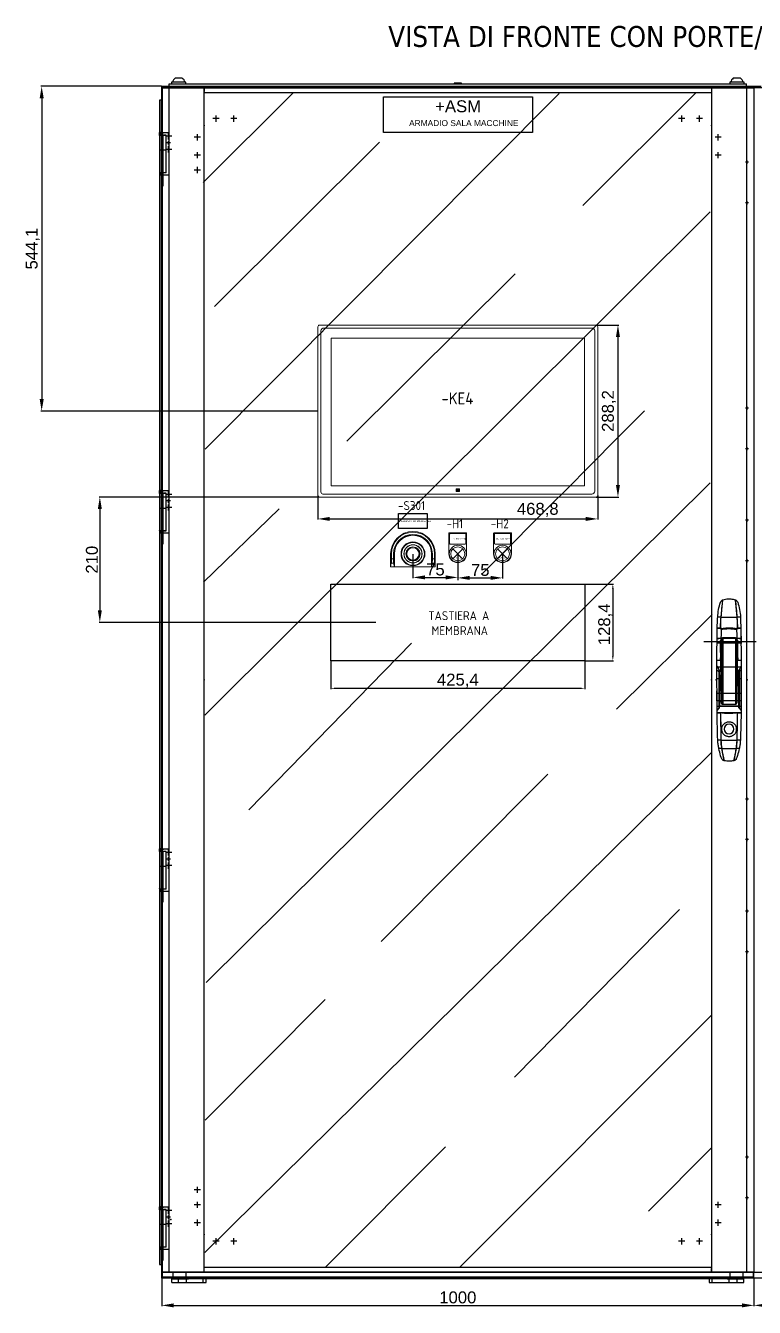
# Model space of a CAD drawing. Header units: millimetres. Extents: x 44489 to 51214, y 26943 to 32352.
# Drawn here: x 44489 to 45709, y 28807 to 30955 of the extents above; entities that cross this region are included whole.
import ezdxf
from ezdxf.enums import TextEntityAlignment as Align

# ---------------------------------------------------------------- set-up
doc = ezdxf.new("R2010")
doc.units = ezdxf.units.MM
doc.layers.add('000-PI-Oprema', color=30, linetype='Continuous', lineweight=5)
doc.layers.add('000-PI-ORMAR', color=2, linetype='Continuous')
doc.layers.add('1', color=4, linetype='Continuous')
doc.styles.add('ARIAL', font='arial.ttf')
doc.styles.add('PI0', font='isocpeur.ttf', dxfattribs={"width": 0.9})
doc.styles.get("Standard").update_dxf_attribs({"font": 'arial.ttf'})
doc.styles.add('Tahoma', font='tahoma.ttf')

# ---------------------------------------------------------------- blocks, each defined once
blk = doc.blocks.new('*U1361')
at = {"layer": '000-PI-ORMAR', "color": 7}
for p, q in [((-13.4, 105.2), (-10.6, 134.6)), ((-10.5, 134.6), (-10.9, 134.5)), ((10.9, 134.5), (10.5, 134.6)), ((13.4, 105.2), (10.6, 134.6)), ((-19.7, 86.2), (-20.5, 27.7)), ((-19.7, 86.2), (-20.1, 61)), ((-19.3, 101.3), (-19.7, 86.2)), ((-19.7, 87), (-14.2, 87)), ((-19.7, 86.2), (-12.5, 86.2)), ((-19.1, 105.2), (-13.4, 105.2)), ((-14.1, 86.2), (-14.2, 87)), ((-14, 85.3), (-14.1, 86.2)), ((-12.5, 86.2), (-13.4, 60.3)), ((13.2, 105.2), (-13.2, 105.2)), ((-11.2, 85.1), (-12.5, 86.2)), ((12.5, 86.2), (11.2, 85.1)), ((12.5, 86.2), (19.7, 86.2)), ((13.4, 60.3), (12.5, 86.2)), ((13.4, 105.2), (19.1, 105.2)), ((14, 85.3), (14.1, 86.2)), ((14.1, 86.2), (14.2, 87)), ((14.2, 87), (19.7, 87)), ((19.7, 86.2), (19.3, 101.3)), ((20.5, 27.7), (19.7, 86.2)), ((20.1, 60.6), (19.7, 86.2)), ((-20, 69.3), (-12.7, 69.3)), ((-20, 69), (-17.3, 69)), ((-17.3, 69.3), (17.3, 69.3)), ((-12.7, 69.3), (-12.6, 69.3)), ((-12.6, 69.3), (-12.6, -39.1)), ((-10.7, 70.5), (-10.7, -41)), ((-10.7, 70.5), (10.7, 70.5)), ((10.7, 70.5), (10.7, -41)), ((12, 85.8), (14, 85.3)), ((12.6, 69.3), (12.6, -39.1)), ((12.6, 69.3), (12.7, 69.3)), ((12.7, 69.3), (20, 69.3)), ((17.3, 69), (20, 69)), ((-20.1, 61.9), (-17.3, 61.9)), ((-20.1, 61.8), (-14.7, 61.8)), ((-17.3, 61.8), (17.3, 61.8)), ((-15, 32.8), (-13.4, 60.3)), ((-13.3, -35.1), (-14.7, 61.8)), ((14.7, 61.8), (13.3, -35.1)), ((13.4, 60.3), (15, 32.8)), ((14.7, 61.8), (20.1, 61.8)), ((17.3, 61.9), (20.1, 61.9)), ((20.5, 27.7), (20.3, 48.5)), ((-20.4, 35.9), (-20.5, 27.7)), ((-20.5, 32.8), (-15, 32.8)), ((-20.5, 27.7), (-20.1, -55.1)), ((-17.2, 17.8), (-20.5, 23.4)), ((15, 32.8), (20.5, 32.8)), ((20.5, 23.4), (17.2, 17.8)), ((20.1, -55.1), (20.5, 27.7)), ((-17.2, 14.2), (-20.5, 17)), ((-17.2, 2.5), (-20.5, 2.6)), ((-19.8, 21.4), (19.8, 21.4)), ((-17.2, 17.8), (-17.2, -47.4)), ((-16.2, 2.4), (-16.5, 15.5)), ((-16.5, 15.5), (-16.5, -46.1)), ((-16.4, 10.5), (-16.5, 13)), ((-16.2, 2.4), (-16.5, 2.5)), ((-16.2, -35.1), (-16.2, 2.4)), ((16.5, 15.5), (16.2, 2.4)), ((16.5, 2.5), (16.2, 2.4)), ((16.2, 2.4), (16.2, -35.1)), ((16.5, 13), (16.4, 10.5)), ((16.5, 15.5), (16.5, -46.1)), ((17.2, 17.8), (17.2, -47.4)), ((20.5, 17), (17.2, 14.2)), ((20.5, 2.6), (17.2, 2.5)), ((-20.5, -18.2), (-20.4, -35.1)), ((20.4, -35.1), (20.5, -18.2)), ((-20.5, -22.5), (20.5, -22.5)), ((-20.4, -35.1), (-13.3, -35.1)), ((-16.2, -35.1), (16.2, -35.1)), ((-11.5, -22.7), (-11.5, -29.5)), ((-10.7, -41), (10.7, -41)), ((13.3, -35.1), (20.4, -35.1)), ((-20.2, -44.2), (-20.1, -55.1)), ((-20.2, -44.2), (20.2, -44.2)), ((-20.2, -50.4), (-17.2, -47.4)), ((-20.1, -55.1), (20.1, -55.1)), ((-20.1, -55.1), (-19.2, -96.1)), ((-20.1, -55.7), (-14, -55.7)), ((-16.5, -46.1), (-16.4, -43.8)), ((-16.4, -43.8), (16.4, -43.8)), ((-14, -55.7), (-13.9, -55.1)), ((-13.4, -100.7), (-14, -55.7)), ((-13.9, -55.1), (-13.7, -54.4)), ((13.4, -100.7), (14, -55.7)), ((13.9, -55.1), (13.7, -54.4)), ((14, -55.7), (13.9, -55.1)), ((14, -55.7), (20.1, -55.7)), ((16.4, -43.8), (16.5, -46.1)), ((17.2, -47.4), (20.2, -50.4)), ((19.2, -96.1), (20.1, -55.1)), ((20.1, -55.1), (20.2, -44.2)), ((-19, -100.7), (-13.4, -100.7)), ((13.1, -100.7), (-13.1, -100.7)), ((13.4, -100.7), (19, -100.7)), ((-17.1, -114.8), (-12, -114.8)), ((11.7, -114.8), (-11.7, -114.8)), ((12, -114.8), (17.1, -114.8)), ((-9.7, -134.8), (-8, -135.2)), ((-7.8, -135.2), (-8, -135.2)), ((7.8, -135.2), (8, -135.2)), ((8, -135.2), (9.7, -134.8))]:
    blk.add_line(p, q, dxfattribs=at)
for points in [[(-14.4, 130.2), (-15.3, 127.2), (-16.1, 124.2), (-16.9, 121.1), (-17.5, 118), (-18.1, 114.8), (-18.5, 111.7), (-18.9, 108.5), (-19.1, 105.2)], [(-10.9, 134.5), (-11.6, 133.9), (-12.2, 133.2), (-12.8, 132.5), (-13.4, 131.8), (-13.9, 131), (-14.4, 130.2)], [(10.5, 134.6), (8.3, 135.2), (6.2, 135.5), (4, 135.8), (1.7, 136), (-0.5, 136), (-2.8, 135.9), (-4.7, 135.7), (-6.7, 135.5), (-8.6, 135.1), (-10.5, 134.6)], [(14.4, 130.2), (13.7, 131.4), (12.9, 132.5), (12.3, 133.2), (11.6, 133.9), (10.9, 134.5)], [(19.1, 105.2), (18.9, 108.4), (18.5, 111.6), (18.1, 114.7), (17.5, 117.9), (16.9, 121), (16.2, 124.1), (15.3, 127.2), (14.4, 130.2)], [(-19.1, 105.2), (-19.2, 104.3), (-19.2, 103.3), (-19.3, 102.3), (-19.3, 101.3)], [(-14.2, 87), (-14.2, 90.3), (-14.2, 93.5), (-14, 96.6), (-13.9, 99.7), (-13.6, 102.7), (-13.4, 105.2)], [(-12, 85.8), (-10.3, 86.1), (-8.4, 86.4), (-6.5, 86.7), (-4.5, 86.9), (-2.5, 87), (-0.5, 87), (1.5, 87), (3.6, 86.9), (5.7, 86.8), (7.8, 86.5), (9.9, 86.2), (12, 85.8), (12, 85.8)], [(11.2, 85.1), (8.8, 85.5), (6.3, 85.8), (3.8, 86), (1.3, 86.1), (-0.8, 86.1), (-2.8, 86), (-4.9, 85.9), (-7, 85.7), (-9.1, 85.4), (-11.2, 85.1)], [(14.2, 87), (14.2, 90.3), (14.2, 93.5), (14, 96.6), (13.9, 99.7), (13.6, 102.7), (13.4, 105.2)], [(19.3, 101.3), (19.3, 102.3), (19.2, 103.3), (19.2, 104.3), (19.1, 105.2)], [(-12.7, 69.3), (-13.2, 68.4), (-13.6, 67.5), (-14, 66.6), (-14.3, 65.6), (-14.5, 64.6), (-14.6, 63.5), (-14.7, 62.5), (-14.7, 61.8)], [(-14, 85.3), (-12.2, 85.8), (-12, 85.8)], [(-12.6, 69.3), (-12.5, 69.5), (-12.3, 69.7), (-12.2, 69.9), (-12, 70), (-11.8, 70.2), (-11.6, 70.3), (-11.4, 70.4), (-11.2, 70.4), (-11, 70.5), (-10.7, 70.5)], [(10.7, 70.5), (11, 70.5), (11.2, 70.4), (11.4, 70.4), (11.6, 70.3), (11.8, 70.2), (12, 70), (12.2, 69.9), (12.3, 69.7), (12.5, 69.5), (12.6, 69.3)], [(14.7, 61.8), (14.7, 62.9), (14.6, 63.9), (14.4, 65), (14.1, 66), (13.8, 66.9), (13.4, 67.9), (13, 68.8), (12.7, 69.3)], [(-16.5, 15.5), (-16.5, 15.9), (-16.6, 16.3), (-16.7, 16.6), (-16.8, 17), (-16.9, 17.3), (-17.1, 17.6), (-17.2, 17.8)], [(17.2, 17.8), (17, 17.5), (16.9, 17.2), (16.7, 16.8), (16.6, 16.5), (16.6, 16.1), (16.5, 15.8), (16.5, 15.5)], [(-16.4, -43.8), (-16.4, -43.1), (-16.3, -42.4), (-16.3, -41.6), (-16.3, -40.7), (-16.3, -39.9), (-16.3, -38.9), (-16.3, -38), (-16.2, -37), (-16.2, -36), (-16.2, -35.1)], [(-13.3, -35.1), (-13.2, -36.2), (-13.1, -37.2), (-12.9, -38.2), (-12.6, -39.1)], [(-12.6, -39.1), (-12.4, -39.6), (-12.1, -40.1), (-12, -40.4), (-11.8, -40.6), (-11.5, -40.7), (-11.3, -40.9), (-11, -40.9), (-10.8, -41), (-10.7, -41)], [(10.7, -41), (11, -40.9), (11.2, -40.9), (11.4, -40.8), (11.6, -40.7), (11.8, -40.5), (12, -40.3), (12.3, -39.8), (12.6, -39.3), (12.6, -39.1)], [(12.6, -39.1), (12.9, -38.1), (13.1, -37.1), (13.2, -36), (13.3, -35.1)], [(16.2, -35.1), (16.2, -36.1), (16.2, -37.1), (16.3, -38.1), (16.3, -39), (16.3, -39.9), (16.3, -40.8), (16.3, -41.7), (16.3, -42.5), (16.4, -43.2), (16.4, -43.8)], [(-17.2, -47.4), (-17, -47.3), (-16.9, -47.1), (-16.7, -46.9), (-16.6, -46.7), (-16.6, -46.5), (-16.5, -46.3), (-16.5, -46.1)], [(-9.6, -55.1), (-9.9, -55), (-11.8, -54.7), (-13.7, -54.4)], [(9.6, -55.1), (7.8, -55.3), (5.8, -55.5), (3.8, -55.6), (1.7, -55.7), (-0.4, -55.7), (-2.4, -55.6), (-4.3, -55.6), (-6.2, -55.4), (-8.1, -55.2), (-9.6, -55.1)], [(13.7, -54.4), (11.7, -54.8), (9.8, -55), (9.6, -55.1)], [(16.5, -46.1), (16.5, -46.3), (16.6, -46.5), (16.7, -46.8), (16.8, -47), (16.9, -47.1), (17.1, -47.3), (17.2, -47.4)], [(8.9, -73.9), (9.6, -74.6), (10.3, -75.5), (10.9, -76.3), (11.4, -77.3), (11.9, -78.2), (12.2, -79.2), (12.5, -80.2), (12.6, -81.3), (12.7, -82.3), (12.6, -83.3), (12.5, -84.2), (12.3, -85.2), (12.1, -86.1), (11.7, -87), (11.3, -87.9), (10.9, -88.7), (10.3, -89.5), (9.7, -90.3), (9, -91), (8.3, -91.6), (7.5, -92.2), (6.6, -92.8), (5.7, -93.3), (4.8, -93.7), (3.7, -94), (2.7, -94.3), (1.6, -94.5), (0.5, -94.5), (-0.6, -94.5), (-1.7, -94.4), (-2.8, -94.3), (-3.8, -94), (-4.9, -93.6), (-5.9, -93.2), (-6.9, -92.6), (-7.8, -92), (-8.6, -91.3), (-9.4, -90.6), (-10.1, -89.7), (-10.8, -88.9), (-11.3, -88), (-11.7, -87), (-12.1, -86.1), (-12.4, -85.1), (-12.6, -84.1), (-12.7, -83.1), (-12.7, -82.1), (-12.6, -81.2), (-12.5, -80.2), (-12.2, -79.3), (-11.9, -78.4), (-11.6, -77.5), (-11.1, -76.7), (-10.6, -75.9), (-10, -75.1), (-9.4, -74.3), (-8.6, -73.6), (-7.8, -73), (-7, -72.4), (-6.1, -71.9), (-5.1, -71.4), (-4.1, -71), (-3.1, -70.7), (-2, -70.5), (-0.9, -70.4), (0.1, -70.4), (1.2, -70.4), (2.3, -70.6), (3.3, -70.8), (4.4, -71.1), (5.4, -71.5), (6.3, -72), (7.2, -72.5), (8.1, -73.2), (8.9, -73.9)], [(-19.2, -96.1), (-19.1, -98.4), (-19, -100.7)], [(-19, -100.7), (-18.8, -102.4), (-18.7, -104.2), (-18.5, -105.9), (-18.3, -107.6), (-18.1, -109.2), (-17.8, -110.9), (-17.6, -111.9), (-17.5, -112.9), (-17.3, -113.9), (-17.1, -114.8)], [(-12, -114.8), (-12.4, -112.5), (-12.7, -110.1), (-13, -107.5), (-13.2, -104.8), (-13.4, -102.1), (-13.4, -100.7)], [(12, -114.8), (12.4, -112.5), (12.7, -110.1), (13, -107.5), (13.2, -104.8), (13.4, -102.1), (13.4, -100.7)], [(17.1, -114.8), (17.4, -113.4), (17.6, -111.9), (17.9, -110.4), (18.1, -108.7), (18.4, -107), (18.6, -105.3), (18.7, -104.2), (18.8, -103), (18.9, -101.8), (19, -100.7)], [(19, -100.7), (19.1, -98.4), (19.2, -96.1)], [(-17.1, -114.8), (-16.5, -117.9), (-15.7, -120.9), (-14.9, -123.8), (-14.1, -126.7), (-13.1, -129.6), (-12.1, -132.3)], [(-8, -135.2), (-10.5, -123.5), (-12, -114.8)], [(8, -135.2), (10.5, -123.5), (12, -114.8)], [(12.1, -132.3), (13.1, -129.6), (14.1, -126.8), (14.9, -123.9), (15.7, -120.9), (16.5, -117.9), (17.1, -114.8)], [(-12.1, -132.3), (-11.6, -133), (-11, -133.6), (-10.4, -134.2), (-9.7, -134.8)], [(-7.8, -135.2), (-5.9, -135.6), (-4.1, -135.8), (-2.2, -135.9), (-0.2, -136), (1.7, -136), (3.7, -135.8), (5.8, -135.6), (7.8, -135.2)], [(9.7, -134.8), (10.4, -134.2), (11, -133.6), (11.6, -133), (12.1, -132.3)]]:
    blk.add_lwpolyline(points, dxfattribs=at)
blk.add_circle((0, -82.1), 8.15, dxfattribs=at)
for centre, major_axis, ratio, start_param, end_param in [((73, -135.2), (0, 546.8), 0.175521, 1.054802, 1.115623), ((-73, -135.2), (0, 546.8), 0.175521, -1.115623, -1.054802), ((-7.5, 87.2), (0, 37), 0.175521, 1.061397, 1.596486), ((-7.5, 87.2), (0, 37), 0.175521, -4.6867, -4.66155), ((7.5, 87.2), (0, 37), 0.175521, 4.6867, 5.221788), ((7.5, 87.2), (0, 37), 0.175521, 4.66155, 4.6867), ((-19.5, 12.8), (-3, 0), 0.71325, 3.261467, 3.839724), ((-19.5, 2.5), (-3, 0), 0.017452, 3.261467, 3.839724), ((19.5, 12.8), (-3, 0), 0.71325, 5.585054, 6.163311), ((19.5, 2.5), (-3, 0), 0.017452, -0.698132, -0.119874), ((137.5, -39.6), (0, 669.9), 0.225671, -4.689366, -4.621155), ((-137.5, -39.6), (0, 669.9), 0.225671, 4.621155, 4.689366), ((-5.9, -95.4), (0, 32.4), 0.225671, 1.735147, 2.215471), ((5.9, -95.4), (0, 32.4), 0.225671, 4.067714, 4.548039), ((21.2, -9.1), (0, 180.2), 0.225671, -4.085045, -3.936826), ((-21.2, -9.1), (0, 180.2), 0.225671, 3.936826, 4.085045)]:
    blk.add_ellipse(centre, major_axis=major_axis, ratio=ratio, start_param=start_param, end_param=end_param, dxfattribs=at)

msp = doc.modelspace()

# ---------------------------------------------------------------- linework, layer by layer
at = {"color": 7}
for p, q in [((44757, 30860.2), (44733, 30860.2)), ((44733, 30860.2), (44733, 30857.3)), ((44751, 30866.8), (44739, 30866.8)), ((44757, 30857.3), (44757, 30860.2)), ((45692, 30860.2), (45668, 30860.2)), ((45668, 30860.2), (45668, 30857.3)), ((45686, 30866.8), (45674, 30866.8)), ((45692, 30857.3), (45692, 30860.2)), ((44716.5, 30830.2), (44716.5, 30853.3)), ((44716.5, 30853.3), (44728.8, 30853.3)), ((44716.7, 30850.8), (44716.7, 28866.3)), ((45212.8, 30850.8), (44716.7, 30850.8)), ((44718, 30850.8), (44718, 30851.8)), ((44718, 30851.8), (44728.8, 30851.8)), ((44718, 28866.3), (44718, 30850.8)), ((44728.8, 30850.8), (44728.8, 30857.3)), ((44728.8, 30857.3), (45696.3, 30857.3)), ((44728.8, 30853.3), (45215.2, 30853.3)), ((44728.8, 30851.8), (45212.8, 30851.8)), ((45206.4, 30858.3), (45206.4, 30857.3)), ((45218.6, 30858.3), (45206.4, 30858.3)), ((45212.8, 30851.8), (45696.3, 30851.8)), ((45708.5, 30850.8), (45212.8, 30850.8)), ((45215.2, 30853.3), (45696.3, 30853.3)), ((45218.6, 30857.3), (45218.6, 30858.3)), ((45696.3, 30850.8), (45696.3, 30857.3)), ((45696.3, 30853.3), (45708.5, 30853.3)), ((45696.3, 30851.8), (45707, 30851.8)), ((45707, 30851.8), (45707, 30850.8)), ((45708.5, 30850.8), (45708.5, 30853.3)), ((45708.5, 30853.3), (45720.8, 30853.3)), ((46204.8, 30850.8), (45708.5, 30850.8)), ((44715.7, 30830.1), (44713, 30830.1)), ((44713, 30830.1), (44713, 28879.1)), ((44716.7, 30830), (44715.7, 30830.1)), ((44715.7, 30830.1), (44715.7, 28879.1)), ((44716.5, 28879.3), (44716.5, 30830.2)), ((45087.8, 30835.8), (45337.8, 30835.8)), ((45087.8, 30775.8), (45087.8, 30835.8)), ((45337.8, 30835.8), (45337.8, 30775.8)), ((45337.8, 30775.8), (45087.8, 30775.8)), ((45113.4, 30137.3), (45161.4, 30137.3)), ((45113.4, 30112.3), (45113.4, 30137.3)), ((45161.4, 30137.3), (45161.4, 30112.3)), ((45161.4, 30112.3), (45113.4, 30112.3)), ((45204.1, 30078.2), (45220.6, 30061.7)), ((45220.7, 30078.2), (45204.2, 30061.7)), ((45279.1, 30078.2), (45295.6, 30061.7)), ((45295.7, 30078.2), (45279.2, 30061.7)), ((44713, 28879.1), (44716.7, 28879.1)), ((44716.5, 28856.3), (44716.5, 28879.3)), ((44716.7, 28866.3), (45212.8, 28866.3)), ((44718, 28857.8), (44718, 28866.3)), ((44735, 28866.1), (44735, 28855.1)), ((44757, 28866.1), (44757, 28855.1)), ((45212.8, 28866.3), (45708.5, 28866.3)), ((45668, 28866.1), (45668, 28855.1)), ((45690, 28866.1), (45690, 28855.1)), ((45707, 28866.3), (45707, 28857.8)), ((45708.5, 28866.3), (46204.8, 28866.3)), ((45708.5, 28856.3), (45708.5, 28866.3)), ((44735, 28856.3), (44716.5, 28856.3)), ((44735, 28857.8), (44718, 28857.8)), ((44733.5, 28855.1), (44735, 28855.1)), ((44733.5, 28849.1), (44733.5, 28855.1)), ((44733.5, 28849.1), (44791.2, 28849.1)), ((45690, 28857.8), (44735, 28857.8)), ((45690, 28856.3), (44735, 28856.3)), ((44735, 28855.1), (44739.3, 28855.1)), ((44739.3, 28855.1), (44761.4, 28855.1)), ((44744.8, 28849.1), (44744.8, 28855.1)), ((45668, 28857.9), (44757, 28857.9)), ((44757.9, 28849.1), (44757.9, 28855.1)), ((45663.6, 28855.1), (44761.4, 28855.1)), ((44786.2, 28849.1), (44786.2, 28855.1)), ((44791.2, 28849.1), (44791.2, 28855.1)), ((45633.8, 28855.1), (45633.8, 28849.1)), ((45633.8, 28849.1), (45691.5, 28849.1)), ((45638.8, 28849.1), (45638.8, 28855.1)), ((45663.6, 28855.1), (45685.7, 28855.1)), ((45667.1, 28849.1), (45667.1, 28855.1)), ((45680.2, 28849.1), (45680.2, 28855.1)), ((45685.7, 28855.1), (45690, 28855.1)), ((45707, 28857.8), (45690, 28857.8)), ((45708.5, 28856.3), (45690, 28856.3)), ((45690, 28855.1), (45691.5, 28855.1)), ((45691.5, 28849.1), (45691.5, 28855.1)), ((45727, 28856.3), (45708.5, 28856.3))]:
    msp.add_line(p, q, dxfattribs=at)
at = {"color": 7, "ltscale": 0.25}
for p, q in [((44715.9, 30853.3), (44514.2, 30853.3)), ((45708.5, 30850.8), (45708.5, 28866.3)), ((44515.4, 30833.3), (44515.4, 30329.2)), ((44988.3, 30165.1), (44611.6, 30165.1)), ((44612.8, 30145.1), (44612.8, 29975.1)), ((45212.4, 30055.7), (45212.4, 30025.7)), ((44999.8, 30019.3), (45425.2, 30019.3)), ((44999.8, 29890.9), (44999.8, 30019.3)), ((45425.2, 30019.3), (45425.2, 29890.9)), ((45074.9, 29955.1), (44611.6, 29955.1)), ((45425.2, 29890.9), (44999.8, 29890.9)), ((44716.5, 28855.7), (44716.5, 28809.5)), ((45708.5, 28855.7), (45708.5, 28809.5)), ((45708.5, 28855.7), (45708.5, 28809.5)), ((44736.5, 28810.7), (45688.5, 28810.7))]:
    msp.add_line(p, q, dxfattribs=at)
at = {"color": 7, "linetype": 'Continuous', "ltscale": 0.25}
for p, q in [((45480.7, 30433.3), (45480.7, 30185.1)), ((44998.1, 30128.4), (45426.9, 30128.4)), ((45137.4, 30069.2), (45137.4, 30029.2)), ((45212.4, 30069.3), (45212.4, 30029.2)), ((45212.4, 30069.3), (45212.4, 30028.4)), ((45287.4, 30069.3), (45287.4, 30028.4)), ((45157.4, 30030.4), (45192.4, 30030.4)), ((45232.4, 30029.6), (45267.4, 30029.6)), ((45425.8, 30019.3), (45473.4, 30019.3)), ((45472.2, 30011.3), (45472.2, 29898.9)), ((44999.8, 29890.3), (44999.8, 29843.4)), ((45425.2, 29890.3), (45425.2, 29843.4)), ((45425.8, 29890.9), (45473.4, 29890.9)), ((45007.8, 29844.6), (45417.2, 29844.6))]:
    msp.add_line(p, q, dxfattribs=at)
at = {"color": 7}
for centre, start, end in [((44745.4, 30857.6), 124.8208, 166.6054), ((44744.6, 30857.6), 13.3946, 55.1792), ((45680.4, 30857.6), 124.8208, 166.6054), ((45679.6, 30857.6), 13.3946, 55.1792)]:
    msp.add_arc(centre, 11.2, start, end, dxfattribs=at)
at = {"color": 7, "ltscale": 0.25}
for points in [[(44512.1, 30833.3), (44518.8, 30833.3), (44515.4, 30853.3)], [(45477.4, 30433.3), (45484.1, 30433.3), (45480.7, 30453.3)], [(44512.1, 30329.2), (44518.8, 30329.2), (44515.4, 30309.2)], [(45477.4, 30185.1), (45484.1, 30185.1), (45480.7, 30165.1)], [(44609.5, 30145.1), (44616.2, 30145.1), (44612.8, 30165.1)], [(44998.1, 30131.8), (44998.1, 30125.1), (44978.1, 30128.4)], [(45426.9, 30131.8), (45426.9, 30125.1), (45446.9, 30128.4)], [(45157.4, 30033.8), (45157.4, 30027.1), (45137.4, 30030.4)], [(45192.4, 30033.8), (45192.4, 30027.1), (45212.4, 30030.4)], [(45232.4, 30033), (45232.4, 30026.3), (45212.4, 30029.6)], [(45267.4, 30033), (45267.4, 30026.3), (45287.4, 30029.6)], [(45470.8, 30011.3), (45473.5, 30011.3), (45472.2, 30019.3)], [(44609.5, 29975.1), (44616.2, 29975.1), (44612.8, 29955.1)], [(45470.8, 29898.9), (45473.5, 29898.9), (45472.2, 29890.9)], [(45007.8, 29845.9), (45007.8, 29843.3), (44999.8, 29844.6)], [(45417.2, 29845.9), (45417.2, 29843.3), (45425.2, 29844.6)], [(44736.5, 28814.1), (44736.5, 28807.4), (44716.5, 28810.7)], [(45688.5, 28814.1), (45688.5, 28807.4), (45708.5, 28810.7)], [(45728.5, 28814.1), (45728.5, 28807.4), (45708.5, 28810.7)]]:
    msp.add_solid(points, dxfattribs=at)
at = {"layer": '000-PI-Oprema', "color": 7}
for p, q in [((45197.5, 30070), (45197.5, 30104.4)), ((45198, 30104.9), (45226.8, 30104.9)), ((45198.8, 30087.4), (45198.8, 30103.1)), ((45199.8, 30104.1), (45225, 30104.1)), ((45226, 30087.4), (45226, 30103.1)), ((45227.3, 30070), (45227.3, 30104.4)), ((45272.5, 30070), (45272.5, 30104.4)), ((45273, 30104.9), (45301.8, 30104.9)), ((45273.8, 30087.4), (45273.8, 30103.1)), ((45274.8, 30104.1), (45300, 30104.1)), ((45301, 30087.4), (45301, 30103.1)), ((45302.3, 30070), (45302.3, 30104.4)), ((45100, 30069.9), (45101.2, 30069.9)), ((45100, 30047.9), (45100, 30069.9)), ((45101.2, 30061.4), (45101.2, 30069.9)), ((45104.9, 30069.9), (45106.1, 30069.9)), ((45104.9, 30061.4), (45104.9, 30069.9)), ((45106.1, 30069.9), (45106.3, 30069.9)), ((45106.1, 30048.3), (45106.1, 30069.9)), ((45106.3, 30048.3), (45106.3, 30069.9)), ((45168.5, 30069.9), (45168.7, 30069.9)), ((45168.5, 30048.3), (45168.5, 30069.9)), ((45168.7, 30069.9), (45169.9, 30069.9)), ((45168.7, 30048.3), (45168.7, 30069.9)), ((45169.9, 30061.4), (45169.9, 30069.9)), ((45173.6, 30069.9), (45174.8, 30069.9)), ((45173.6, 30061.4), (45173.6, 30069.9)), ((45174.8, 30047.9), (45174.8, 30069.9)), ((45199.8, 30086.4), (45225, 30086.4)), ((45274.8, 30086.4), (45300, 30086.4)), ((45100, 30047.9), (45101.1, 30054.5)), ((45100, 30047.9), (45116.3, 30047.9)), ((45101.1, 30054.5), (45105.1, 30054.5)), ((45101.2, 30061.4), (45104.9, 30061.4)), ((45106.1, 30048.3), (45105.1, 30054.5)), ((45106.3, 30048.3), (45168.5, 30048.3)), ((45116.2, 30047.9), (45158.6, 30047.9)), ((45158.5, 30047.9), (45174.8, 30047.9)), ((45168.7, 30048.3), (45169.7, 30054.5)), ((45169.7, 30054.5), (45173.7, 30054.5)), ((45169.9, 30061.4), (45173.6, 30061.4)), ((45174.8, 30047.9), (45173.7, 30054.5))]:
    msp.add_line(p, q, dxfattribs=at)
for points in [[(45101.1, 30054.5), (45101.1, 30054.8), (45101.2, 30055.4), (45101.2, 30056.3), (45101.2, 30057.4), (45101.2, 30058.6), (45101.2, 30060), (45101.2, 30061.4)], [(45104.9, 30061.4), (45104.9, 30060), (45104.9, 30058.6), (45104.9, 30057.4), (45105, 30056.3), (45105, 30055.4), (45105, 30054.8), (45105.1, 30054.5)], [(45106.1, 30048.3), (45106.1, 30048.3), (45106.1, 30048.3), (45106.1, 30048.3), (45106.1, 30048.3), (45106.2, 30048.3), (45106.2, 30048.3), (45106.2, 30048.3), (45106.3, 30048.3)], [(45168.5, 30048.3), (45168.6, 30048.3), (45168.6, 30048.3), (45168.6, 30048.3), (45168.7, 30048.3), (45168.7, 30048.3), (45168.7, 30048.3), (45168.7, 30048.3), (45168.7, 30048.3)], [(45169.7, 30054.5), (45169.8, 30054.8), (45169.8, 30055.4), (45169.8, 30056.3), (45169.9, 30057.4), (45169.9, 30058.6), (45169.9, 30060), (45169.9, 30061.4)], [(45173.6, 30061.4), (45173.6, 30060), (45173.6, 30058.6), (45173.6, 30057.4), (45173.6, 30056.3), (45173.6, 30055.4), (45173.7, 30054.8), (45173.7, 30054.5)]]:
    msp.add_lwpolyline(points, dxfattribs=at)
for centre, radius in [((45137.4, 30069.9), 20), ((45137.4, 30069.9), 19.1), ((45137.4, 30069.9), 15.2), ((45137.4, 30069.9), 15), ((45137.4, 30069.9), 11.8), ((45137.4, 30069.9), 11.7), ((45137.4, 30069.9), 10.3), ((45212.4, 30070), 14.3), ((45287.4, 30070), 14.3)]:
    msp.add_circle(centre, radius, dxfattribs=at)
at = {"layer": '000-PI-Oprema', "color": 7, "ltscale": 0.25}
for centre in [(45212.4, 30070), (45287.4, 30070)]:
    msp.add_circle(centre, 11.7, dxfattribs=at)
at = {"layer": '000-PI-Oprema', "color": 7}
for centre, radius, start, end in [((45137.4, 30069.9), 37.4, 0, 180), ((45137.4, 30069.9), 36.2, 0, 180), ((45137.4, 30069.9), 32.5, 0, 180), ((45137.4, 30069.9), 31.3, 0, 180), ((45137.4, 30069.9), 31.1, 0, 180), ((45198, 30104.4), 0.5, 90, 179.9998), ((45199.8, 30103.1), 1, 90, 180.0001), ((45199.8, 30087.4), 1, 180, 270), ((45225, 30103.1), 1, 359.9999, 90), ((45225, 30087.4), 1, 270, 0), ((45226.8, 30104.4), 0.5, 0.0002, 90), ((45273, 30104.4), 0.5, 90, 179.9998), ((45274.8, 30103.1), 1, 90, 180.0001), ((45274.8, 30087.4), 1, 180, 270), ((45300, 30103.1), 1, 359.9999, 90), ((45300, 30087.4), 1, 270, 0), ((45301.8, 30104.4), 0.5, 0.0002, 90), ((45212.4, 30070), 14.9, 180, 0), ((45287.4, 30070), 14.9, 180, 0), ((45137.4, 30069.9), 30.5, 225.9962, 226.1678), ((45137.4, 30069.9), 30.5, 313.8322, 314.0038)]:
    msp.add_arc(centre, radius, start, end, dxfattribs=at)
at = {"layer": '1', "color": 7, "lineweight": -2}
for p, q in [((44716.5, 30775.3), (44716.5, 30848.8)), ((44718.5, 30850.8), (44787.5, 30850.8)), ((44728.7, 28868.3), (44728.7, 30848.8)), ((44787.5, 28866.3), (44787.5, 30850.8)), ((44787.5, 30850.8), (44787.5, 30844.3)), ((44787.5, 30850.8), (45637.5, 30850.8)), ((44787.5, 30842.8), (45637.5, 30842.8)), ((45637.5, 30850.8), (45637.5, 30844.3)), ((45637.5, 30850.8), (45706.5, 30850.8)), ((45637.5, 30850.8), (45637.5, 28866.3)), ((45696.3, 30848.8), (45696.3, 28868.3)), ((45708.5, 30848.8), (45708.5, 28868.3)), ((44812.6, 30799.1), (44802.4, 30799.1)), ((44807.5, 30793.9), (44807.5, 30804.2)), ((44842.6, 30799.1), (44832.4, 30799.1)), ((44837.5, 30793.9), (44837.5, 30804.2)), ((45592.6, 30799.1), (45582.4, 30799.1)), ((45587.5, 30793.9), (45587.5, 30804.2)), ((45622.6, 30799.1), (45612.4, 30799.1)), ((45617.5, 30793.9), (45617.5, 30804.2)), ((44716.5, 30775.8), (44712.8, 30775.8)), ((44712.8, 30771.1), (44712.8, 30775.8)), ((44728.4, 30775.3), (44713.1, 30775.3)), ((44713.1, 30775.3), (44713.1, 30771.4)), ((44718.6, 30775.4), (44718.6, 30774.1)), ((44728.1, 30764.4), (44728.1, 30774.7)), ((44728.4, 30775.3), (44728.4, 30704.3)), ((44723.8, 30771.1), (44712.6, 30771.1)), ((44712.6, 30771.1), (44712.6, 30746.1)), ((44724.1, 30771.4), (44713.1, 30771.4)), ((44715.8, 30771.1), (44715.8, 30771.4)), ((44718.6, 30772.3), (44718.6, 30686.1)), ((44721.5, 30771.4), (44721.5, 30771.1)), ((44733.2, 30769.6), (44723, 30769.6)), ((44723.8, 30771.1), (44723.8, 30771.4)), ((44723.8, 30708.2), (44723.8, 30771.4)), ((44731, 30758.6), (44725.2, 30758.6)), ((44728.1, 30755.6), (44728.1, 30761.5)), ((44728.1, 30742.4), (44728.1, 30752.7)), ((44781.4, 30767.8), (44771.1, 30767.8)), ((44776.3, 30762.7), (44776.3, 30773)), ((45653.9, 30767.8), (45643.6, 30767.8)), ((45648.8, 30762.7), (45648.8, 30773)), ((44723.8, 30746.1), (44712.6, 30746.1)), ((44712.6, 30745.6), (44712.6, 30709.1)), ((44712.8, 30745.6), (44712.6, 30745.6)), ((44723.8, 30746.1), (44712.8, 30746.1)), ((44712.8, 30746.1), (44712.8, 30745.6)), ((44712.8, 30746.1), (44712.8, 30745.6)), ((44733.2, 30747.6), (44723, 30747.6)), ((44781.4, 30737.8), (44771.1, 30737.8)), ((44776.3, 30732.7), (44776.3, 30743)), ((45653.9, 30737.8), (45643.6, 30737.8)), ((45648.8, 30732.7), (45648.8, 30743)), ((44781.5, 30712.8), (44771, 30712.8)), ((44776.3, 30707.6), (44776.3, 30718.1)), ((45699.7, 30726.1), (45694.3, 30726.1)), ((45697, 30723.4), (45697, 30728.8)), ((44712.8, 30709.1), (44712.6, 30709.1)), ((44712.8, 30708.6), (44712.8, 30709.1)), ((44712.8, 30708.6), (44723.8, 30708.6)), ((44724.1, 30708.2), (44713.1, 30708.2)), ((44713.1, 30708.2), (44713.1, 30704.3)), ((44728.4, 30704.3), (44713.1, 30704.3)), ((44715.8, 30708.2), (44715.8, 30708.6)), ((44716.5, 30175.3), (44716.5, 30704.3)), ((44721.5, 30708.6), (44721.5, 30708.2)), ((44723.8, 30708.2), (44723.8, 30708.6)), ((45699.7, 30658.1), (45694.3, 30658.1)), ((45697, 30655.4), (45697, 30660.8)), ((45699.7, 30314.1), (45694.3, 30314.1)), ((45697, 30311.4), (45697, 30316.8)), ((45699.7, 30246.1), (45694.3, 30246.1)), ((45697, 30243.4), (45697, 30248.8)), ((44716.5, 30175.8), (44712.8, 30175.8)), ((44712.8, 30171.1), (44712.8, 30175.8)), ((44728.4, 30175.3), (44713.1, 30175.3)), ((44713.1, 30175.3), (44713.1, 30171.4)), ((44718.6, 30175.4), (44718.6, 30174.1)), ((44728.1, 30164.4), (44728.1, 30174.7)), ((44728.4, 30175.3), (44728.4, 30104.3)), ((44723.8, 30171.1), (44712.6, 30171.1)), ((44712.6, 30171.1), (44712.6, 30146.1)), ((44724.1, 30171.4), (44713.1, 30171.4)), ((44715.8, 30171.1), (44715.8, 30171.4)), ((44718.6, 30172.3), (44718.6, 30086.1)), ((44721.5, 30171.4), (44721.5, 30171.1)), ((44733.2, 30169.6), (44723, 30169.6)), ((44723.8, 30171.1), (44723.8, 30171.4)), ((44723.8, 30108.2), (44723.8, 30171.4)), ((44731, 30158.6), (44725.2, 30158.6)), ((44728.1, 30155.6), (44728.1, 30161.5)), ((44728.1, 30142.4), (44728.1, 30152.7)), ((44723.8, 30146.1), (44712.6, 30146.1)), ((44712.6, 30145.6), (44712.6, 30109.1)), ((44712.8, 30145.6), (44712.6, 30145.6)), ((44723.8, 30146.1), (44712.8, 30146.1)), ((44712.8, 30146.1), (44712.8, 30145.6)), ((44712.8, 30146.1), (44712.8, 30145.6)), ((44733.2, 30147.6), (44723, 30147.6)), ((44712.8, 30109.1), (44712.6, 30109.1)), ((44712.8, 30108.6), (44712.8, 30109.1)), ((44712.8, 30108.6), (44723.8, 30108.6)), ((44724.1, 30108.2), (44713.1, 30108.2)), ((44713.1, 30108.2), (44713.1, 30104.3)), ((44715.8, 30108.2), (44715.8, 30108.6)), ((44721.5, 30108.6), (44721.5, 30108.2)), ((44723.8, 30108.2), (44723.8, 30108.6)), ((45699.7, 30126.1), (45694.3, 30126.1)), ((45697, 30123.4), (45697, 30128.8)), ((44728.4, 30104.3), (44713.1, 30104.3)), ((44716.5, 29575.3), (44716.5, 30104.3)), ((45699.7, 30058.1), (45694.3, 30058.1)), ((45697, 30055.4), (45697, 30060.8)), ((45712.5, 29922.5), (45624.5, 29922.5)), ((45699.7, 29659.1), (45694.3, 29659.1)), ((45697, 29656.4), (45697, 29661.8)), ((45697, 29588.4), (45697, 29593.8)), ((44716.5, 29575.8), (44712.8, 29575.8)), ((44712.8, 29571.1), (44712.8, 29575.8)), ((44728.4, 29575.3), (44713.1, 29575.3)), ((44713.1, 29575.3), (44713.1, 29571.4)), ((44724.1, 29571.4), (44713.1, 29571.4)), ((44715.8, 29571.1), (44715.8, 29571.4)), ((44718.6, 29575.4), (44718.6, 29574.1)), ((44718.6, 29572.3), (44718.6, 29486.1)), ((44721.5, 29571.4), (44721.5, 29571.1)), ((44723.8, 29571.1), (44723.8, 29571.4)), ((44723.8, 29508.2), (44723.8, 29571.4)), ((44728.1, 29564.4), (44728.1, 29574.7)), ((44728.4, 29575.3), (44728.4, 29504.3)), ((45699.7, 29591.1), (45694.3, 29591.1)), ((44723.8, 29571.1), (44712.6, 29571.1)), ((44712.6, 29571.1), (44712.6, 29546.1)), ((44733.2, 29569.6), (44723, 29569.6)), ((44731, 29558.6), (44725.2, 29558.6)), ((44728.1, 29555.6), (44728.1, 29561.5)), ((44728.1, 29542.4), (44728.1, 29552.7)), ((44723.8, 29546.1), (44712.6, 29546.1)), ((44712.6, 29545.6), (44712.6, 29509.1)), ((44712.8, 29545.6), (44712.6, 29545.6)), ((44723.8, 29546.1), (44712.8, 29546.1)), ((44712.8, 29546.1), (44712.8, 29545.6)), ((44712.8, 29546.1), (44712.8, 29545.6)), ((44733.2, 29547.6), (44723, 29547.6)), ((44712.8, 29509.1), (44712.6, 29509.1)), ((44712.8, 29508.6), (44712.8, 29509.1)), ((44712.8, 29508.6), (44723.8, 29508.6)), ((44724.1, 29508.2), (44713.1, 29508.2)), ((44713.1, 29508.2), (44713.1, 29504.3)), ((44715.8, 29508.2), (44715.8, 29508.6)), ((44721.5, 29508.6), (44721.5, 29508.2)), ((44723.8, 29508.2), (44723.8, 29508.6)), ((44728.4, 29504.3), (44713.1, 29504.3)), ((44716.5, 28975.3), (44716.5, 29504.3)), ((45699.7, 29471.1), (45694.3, 29471.1)), ((45697, 29468.4), (45697, 29473.8)), ((45699.7, 29403.1), (45694.3, 29403.1)), ((45697, 29400.4), (45697, 29405.8)), ((45699.7, 29059.1), (45694.3, 29059.1)), ((45697, 29056.4), (45697, 29061.8)), ((44781.5, 29004.3), (44771, 29004.3)), ((44776.3, 28999.1), (44776.3, 29009.6)), ((45697, 28988.4), (45697, 28993.8)), ((44723.8, 28971.1), (44712.6, 28971.1)), ((44712.6, 28971.1), (44712.6, 28946.1)), ((44716.5, 28975.8), (44712.8, 28975.8)), ((44712.8, 28971.1), (44712.8, 28975.8)), ((44728.4, 28975.3), (44713.1, 28975.3)), ((44713.1, 28975.3), (44713.1, 28971.4)), ((44724.1, 28971.4), (44713.1, 28971.4)), ((44715.8, 28971.1), (44715.8, 28971.4)), ((44718.6, 28975.4), (44718.6, 28974.1)), ((44718.6, 28972.3), (44718.6, 28886.1)), ((44721.5, 28971.4), (44721.5, 28971.1)), ((44723.8, 28971.1), (44723.8, 28971.4)), ((44723.8, 28908.2), (44723.8, 28971.4)), ((44728.1, 28964.4), (44728.1, 28974.7)), ((44728.4, 28975.3), (44728.4, 28904.3)), ((44781.4, 28979.3), (44771.1, 28979.3)), ((44776.3, 28974.2), (44776.3, 28984.5)), ((45653.9, 28979.3), (45643.6, 28979.3)), ((45648.8, 28974.2), (45648.8, 28984.5)), ((45699.7, 28991.1), (45694.3, 28991.1)), ((44733.2, 28969.6), (44723, 28969.6)), ((44731, 28958.6), (44725.2, 28958.6)), ((44728.1, 28955.6), (44728.1, 28961.5)), ((44728.1, 28942.4), (44728.1, 28952.7)), ((44781.4, 28949.3), (44771.1, 28949.3)), ((44776.3, 28944.2), (44776.3, 28954.5)), ((45653.9, 28949.3), (45643.6, 28949.3)), ((45648.8, 28944.2), (45648.8, 28954.5)), ((44723.8, 28946.1), (44712.6, 28946.1)), ((44712.6, 28945.6), (44712.6, 28909.1)), ((44712.8, 28945.6), (44712.6, 28945.6)), ((44723.8, 28946.1), (44712.8, 28946.1)), ((44712.8, 28946.1), (44712.8, 28945.6)), ((44712.8, 28946.1), (44712.8, 28945.6)), ((44733.2, 28947.6), (44723, 28947.6)), ((44712.8, 28909.1), (44712.6, 28909.1)), ((44712.8, 28908.6), (44712.8, 28909.1)), ((44712.8, 28908.6), (44723.8, 28908.6)), ((44724.1, 28908.2), (44713.1, 28908.2)), ((44713.1, 28908.2), (44713.1, 28904.3)), ((44715.8, 28908.2), (44715.8, 28908.6)), ((44721.5, 28908.6), (44721.5, 28908.2)), ((44723.8, 28908.2), (44723.8, 28908.6)), ((44812.6, 28918.1), (44802.4, 28918.1)), ((44807.5, 28912.9), (44807.5, 28923.2)), ((44842.6, 28918.1), (44832.4, 28918.1)), ((44837.5, 28912.9), (44837.5, 28923.2)), ((45592.6, 28918.1), (45582.4, 28918.1)), ((45587.5, 28912.9), (45587.5, 28923.2)), ((45622.6, 28918.1), (45612.4, 28918.1)), ((45617.5, 28912.9), (45617.5, 28923.2)), ((44728.4, 28904.3), (44713.1, 28904.3)), ((44716.5, 28868.3), (44716.5, 28904.3)), ((44787.5, 28866.3), (44718.5, 28866.3)), ((45637.5, 28874.3), (44787.5, 28874.3)), ((44787.5, 28866.3), (44787.5, 28872.8)), ((45637.5, 28866.3), (44787.5, 28866.3)), ((45637.5, 28866.3), (45637.5, 28872.8)), ((45706.5, 28866.3), (45637.5, 28866.3))]:
    msp.add_line(p, q, dxfattribs=at)
at = {"layer": '1', "color": 7, "lineweight": 0, "ltscale": 0.25}
for p, q in [((44785.9, 30692.1), (44936.9, 30842.3)), ((45421.8, 30653.3), (45611.5, 30843.1)), ((44804.8, 30484.1), (45081.3, 30759.8)), ((44786.6, 30022.2), (44913.5, 30145.2)), ((45478.2, 29809.4), (45638.7, 29968.5)), ((44862.3, 29641.2), (45135, 29920.3)), ((44789, 28899.5), (45637.2, 29737.1)), ((45084.1, 29420.4), (45363.5, 29700.8)), ((45307.2, 29193.1), (45583.7, 29474.1)), ((44789.1, 29121.3), (44990.1, 29323.1)), ((45216.4, 28875.5), (45636.9, 29296.3)), ((44990.7, 28874.5), (45191.7, 29076.3)), ((45532, 28968.4), (45638, 29075.3))]:
    msp.add_line(p, q, dxfattribs=at)
at = {"layer": '1', "color": 7, "lineweight": -2}
for points in [[(44716.5, 30848.8), (44716.5, 30849), (44716.5, 30849.2), (44716.6, 30849.4), (44716.6, 30849.5), (44716.7, 30849.7), (44716.8, 30849.8), (44716.9, 30850), (44717, 30850.1), (44717.1, 30850.2), (44717.2, 30850.4), (44717.4, 30850.5), (44717.5, 30850.6), (44717.7, 30850.6), (44717.8, 30850.7), (44718, 30850.8), (44718.2, 30850.8), (44718.3, 30850.8), (44718.5, 30850.8)], [(44728.7, 30848.8), (44728.7, 30849), (44728.7, 30849.2), (44728.7, 30849.4), (44728.7, 30849.5), (44728.7, 30849.7), (44728.8, 30849.8), (44728.8, 30850), (44728.9, 30850.1), (44728.9, 30850.2), (44729, 30850.4), (44729, 30850.5), (44729.1, 30850.6), (44729.1, 30850.6), (44729.2, 30850.7), (44729.3, 30850.8), (44729.3, 30850.8), (44729.4, 30850.8), (44729.5, 30850.8)], [(45695.5, 30850.8), (45695.6, 30850.8), (45695.7, 30850.8), (45695.7, 30850.8), (45695.8, 30850.7), (45695.9, 30850.6), (45695.9, 30850.6), (45696, 30850.5), (45696, 30850.4), (45696.1, 30850.2), (45696.1, 30850.1), (45696.2, 30850), (45696.2, 30849.8), (45696.3, 30849.7), (45696.3, 30849.5), (45696.3, 30849.4), (45696.3, 30849.2), (45696.3, 30849), (45696.3, 30848.8)], [(45706.5, 30850.8), (45706.7, 30850.8), (45706.8, 30850.8), (45707, 30850.8), (45707.2, 30850.7), (45707.3, 30850.6), (45707.5, 30850.6), (45707.6, 30850.5), (45707.8, 30850.4), (45707.9, 30850.2), (45708, 30850.1), (45708.1, 30850), (45708.2, 30849.8), (45708.3, 30849.7), (45708.4, 30849.5), (45708.4, 30849.4), (45708.5, 30849.2), (45708.5, 30849), (45708.5, 30848.8)], [(44718.5, 28866.3), (44718.3, 28866.3), (44718.2, 28866.4), (44718, 28866.4), (44717.8, 28866.5), (44717.7, 28866.5), (44717.5, 28866.6), (44717.4, 28866.7), (44717.2, 28866.8), (44717.1, 28866.9), (44717, 28867), (44716.9, 28867.2), (44716.8, 28867.3), (44716.7, 28867.5), (44716.6, 28867.7), (44716.6, 28867.8), (44716.5, 28868), (44716.5, 28868.2), (44716.5, 28868.3)], [(44729.5, 28866.3), (44729.4, 28866.3), (44729.3, 28866.4), (44729.3, 28866.4), (44729.2, 28866.5), (44729.1, 28866.5), (44729.1, 28866.6), (44729, 28866.7), (44729, 28866.8), (44728.9, 28866.9), (44728.9, 28867), (44728.8, 28867.2), (44728.8, 28867.3), (44728.7, 28867.5), (44728.7, 28867.7), (44728.7, 28867.8), (44728.7, 28868), (44728.7, 28868.2), (44728.7, 28868.3)], [(45696.3, 28868.3), (45696.3, 28868.2), (45696.3, 28868), (45696.3, 28867.8), (45696.3, 28867.7), (45696.3, 28867.5), (45696.2, 28867.3), (45696.2, 28867.2), (45696.1, 28867), (45696.1, 28866.9), (45696, 28866.8), (45696, 28866.7), (45695.9, 28866.6), (45695.9, 28866.5), (45695.8, 28866.5), (45695.7, 28866.4), (45695.7, 28866.4), (45695.6, 28866.3), (45695.5, 28866.3)], [(45708.5, 28868.3), (45708.5, 28868.2), (45708.5, 28868), (45708.4, 28867.8), (45708.4, 28867.7), (45708.3, 28867.5), (45708.2, 28867.3), (45708.1, 28867.2), (45708, 28867), (45707.9, 28866.9), (45707.8, 28866.8), (45707.6, 28866.7), (45707.5, 28866.6), (45707.3, 28866.5), (45707.2, 28866.5), (45707, 28866.4), (45706.8, 28866.4), (45706.7, 28866.3), (45706.5, 28866.3)]]:
    msp.add_lwpolyline(points, dxfattribs=at)
for p in [(44787.5, 30787.8), (44787.5, 30787.8), (45637.5, 30787.8), (45637.5, 30787.8), (44718.6, 30758.6), (44718.6, 30758.6), (44728.1, 30758.6), (44728.1, 30758.6), (44718.6, 30158.6), (44718.6, 30158.6), (44728.1, 30158.6), (44728.1, 30158.6), (44718.6, 30127.3), (44718.6, 30127.3), (44718.6, 30127.3), (44787.5, 29858.6), (45637.5, 29858.6), (45645.3, 29858.6), (45645.3, 29858.6), (45697, 29858.6), (45697, 29858.6), (44718.6, 29558.6), (44718.6, 29558.6), (44728.1, 29558.6), (44728.1, 29558.6), (44718.6, 29527.3), (44718.6, 29527.3), (44718.6, 29527.3), (44718.6, 28958.6), (44718.6, 28958.6), (44728.1, 28958.6), (44728.1, 28958.6), (44731.8, 28954.8), (44718.6, 28927.3), (44718.6, 28927.3), (44718.6, 28927.3), (44787.5, 28929.3), (44787.5, 28929.3), (45637.5, 28929.3), (45637.5, 28929.3)]:
    msp.add_point(p, dxfattribs=at)

# ---------------------------------------------------------------- block references
at = {"layer": '000-PI-ORMAR', "color": 7, "xscale": -1}
msp.add_blockref('*U1361', (45666.9, 29858.5), dxfattribs=at)

# ---------------------------------------------------------------- texts
at = {"color": 7, "style": 'Tahoma'}
msp.add_text('VISTA DI FRONTE CON PORTE/   FRONT VIEW WITH DOORS', height=35, dxfattribs=at).set_placement((45703.6, 30936.8), align=Align.MIDDLE_CENTER)
at = {"color": 7}
for s, p in [('+', (45174.6, 30809.8)), ('ASM', (45190.9, 30809.8))]:
    msp.add_text(s, height=20, dxfattribs=at).set_placement(p)
at = {"color": 7, "style": 'ARIAL'}
msp.add_text('ARMADIO SALA MACCHINE', height=10, dxfattribs=at).set_placement((45130.9, 30786.6))
at = {"color": 7, "style": 'PI0', "width": 0.9}
for s, height, p in [('ARRESTO DI EMERGENZA', 3, (45117.2, 30123.3)), ('IN BLOCCO', 3, (45204, 30093.4)), ('IN ALLARME', 3, (45277.5, 30093.4)), ('yellow', 3, (45282.3, 30062.2)), ('blue', 3, (45209, 30061.7)), ('TASTIERA A', 15, (45163, 29958.8)), ('MEMBRANA', 15, (45168.4, 29933.8))]:
    msp.add_text(s, height=height, dxfattribs=at).set_placement(p)
for s, p in [('-H1', (45207.5, 30120.3)), ('-H2', (45282.8, 30120.3))]:
    msp.add_text(s, height=15, dxfattribs=at).set_placement(p, align=Align.MIDDLE)
at = {"color": 7, "ltscale": 0.25, "char_height": 20, "attachment_point": 5, "rotation": 90}
for s, insert in [('544,1', (44500.4, 30581.3)), ('210', (44599.6, 30060.1)), ('128,4', (45459.5, 29951.8))]:
    msp.add_mtext(s, dxfattribs=dict(at, insert=insert))
at = {"color": 7, "ltscale": 0.25, "char_height": 20, "attachment_point": 5}
for s, insert in [('75', (45175, 30043.6)), ('75', (45250.1, 30042.8)), ('425,4', (45212.5, 29857.3)), ('1000', (45212.5, 28824))]:
    msp.add_mtext(s, dxfattribs=dict(at, insert=insert))

# ---------------------------------------------------------------- next in the draw order: wipeouts: each hides what was drawn before it
at = {"color": 7}
msp.add_wipeout([(44978.1, 30453.3), (45446.9, 30453.3), (45446.9, 30165.1), (44978.1, 30165.1)], dxfattribs=at).dxf.layer = '000-PI-Oprema'

# ---------------------------------------------------------------- next in the draw order: linework, layer by layer
at = {"color": 7, "linetype": 'Continuous', "ltscale": 0.25}
for p, q in [((45444.5, 30453.3), (45482, 30453.3)), ((44978.1, 30167.5), (44978.1, 30127.2)), ((45444.5, 30165.1), (45482, 30165.1)), ((45446.9, 30167.5), (45446.9, 30127.2))]:
    msp.add_line(p, q, dxfattribs=at)
at = {"color": 7, "ltscale": 0.25}
msp.add_line((44977.5, 30309.2), (44514.2, 30309.2), dxfattribs=at)
at = {"layer": '000-PI-Oprema', "color": 7, "ltscale": 0.25}
for p, q in [((45209.7, 30178.1), (45209.7, 30178.8)), ((45209.7, 30178.8), (45210.4, 30178.8)), ((45210.4, 30178.1), (45209.7, 30178.1)), ((45210.4, 30177.7), (45209.7, 30177.7)), ((45209.7, 30177.7), (45209.7, 30174.6)), ((45209.7, 30174.6), (45210.4, 30174.6)), ((45210.4, 30178.8), (45210.4, 30178.1)), ((45210.4, 30174.6), (45210.4, 30177.7)), ((45212.5, 30178.8), (45211, 30178.8)), ((45211, 30178.8), (45211, 30174.6)), ((45211, 30174.6), (45214, 30174.6)), ((45211.8, 30177.1), (45211.8, 30178.1)), ((45211.8, 30178.1), (45214, 30178.1)), ((45214, 30177.1), (45211.8, 30177.1)), ((45211.8, 30175.1), (45211.8, 30176.6)), ((45211.8, 30176.6), (45214, 30176.6)), ((45214, 30175.1), (45211.8, 30175.1)), ((45212.5, 30178.8), (45214, 30178.8)), ((45214, 30178.1), (45214, 30178.8)), ((45214, 30176.6), (45214, 30177.1)), ((45214, 30174.6), (45214, 30175.1)), ((45215.3, 30178.8), (45214.6, 30178.8)), ((45214.6, 30178.8), (45214.6, 30178.1)), ((45214.6, 30178.1), (45215.3, 30178.1)), ((45214.6, 30174.6), (45214.6, 30177.7)), ((45214.6, 30177.7), (45215.3, 30177.7)), ((45215.3, 30174.6), (45214.6, 30174.6)), ((45215.3, 30178.1), (45215.3, 30178.8)), ((45215.3, 30177.7), (45215.3, 30174.6))]:
    msp.add_line(p, q, dxfattribs=at)
msp.add_lwpolyline([(44981.1, 30453.3), (45443.9, 30453.3, -0.414214), (45446.9, 30450.3), (45446.9, 30168.1, -0.414214), (45443.9, 30165.1), (44981.1, 30165.1, -0.414214), (44978.1, 30168.1), (44978.1, 30450.3, -0.414214)], format="xyb", close=True, dxfattribs=at)
for points in [[(44983.1, 30173.7), (44983.1, 30443.3)], [(44988.1, 30448.3), (45436.9, 30448.3)], [(45441.9, 30443.3), (45441.9, 30175.1)], [(45436.9, 30170.1), (44986.6, 30170.1)]]:
    msp.add_lwpolyline(points, dxfattribs=at)
msp.add_lwpolyline([(45000.1, 30431.3), (45424.9, 30431.3), (45424.9, 30183.6), (45000.1, 30183.6)], close=True, dxfattribs=at)
for centre, radius, start, end in [((44988.1, 30443.3), 5, 90, 180), ((45436.9, 30443.3), 5, 0, 90), ((44986.6, 30173.7), 3.54, 180, 270), ((45436.9, 30175.1), 5, 270, 0)]:
    msp.add_arc(centre, radius, start, end, dxfattribs=at)
at = {"layer": '1', "color": 7, "lineweight": 0, "ltscale": 0.25}
for p, q in [((44789.1, 30245.5), (45382.4, 30841.1)), ((44788.9, 29799.7), (45635.1, 30642.9)), ((45026.7, 30258.8), (45308.5, 30539.3)), ((45252.4, 30035.3), (45525.2, 30309.3)), ((44791, 29351.6), (45635.1, 30188.8))]:
    msp.add_line(p, q, dxfattribs=at)

# ---------------------------------------------------------------- next in the draw order: texts
at = {"color": 7, "style": 'PI0', "width": 0.9}
for s, height, p in [('-KE4', 20, (45211.8, 30330.4)), ('-S301', 15, (45135, 30150.8))]:
    msp.add_text(s, height=height, dxfattribs=at).set_placement(p, align=Align.MIDDLE)
at = {"color": 7, "ltscale": 0.25, "insert": (45465.7, 30309.2), "char_height": 20, "attachment_point": 5, "rotation": 90}
msp.add_mtext('288,2', dxfattribs=at)
at = {"color": 7, "ltscale": 0.25, "insert": (45346.4, 30143.5), "char_height": 20, "attachment_point": 5}
msp.add_mtext('468,8', dxfattribs=at)

doc.saveas('drawing.dxf')
